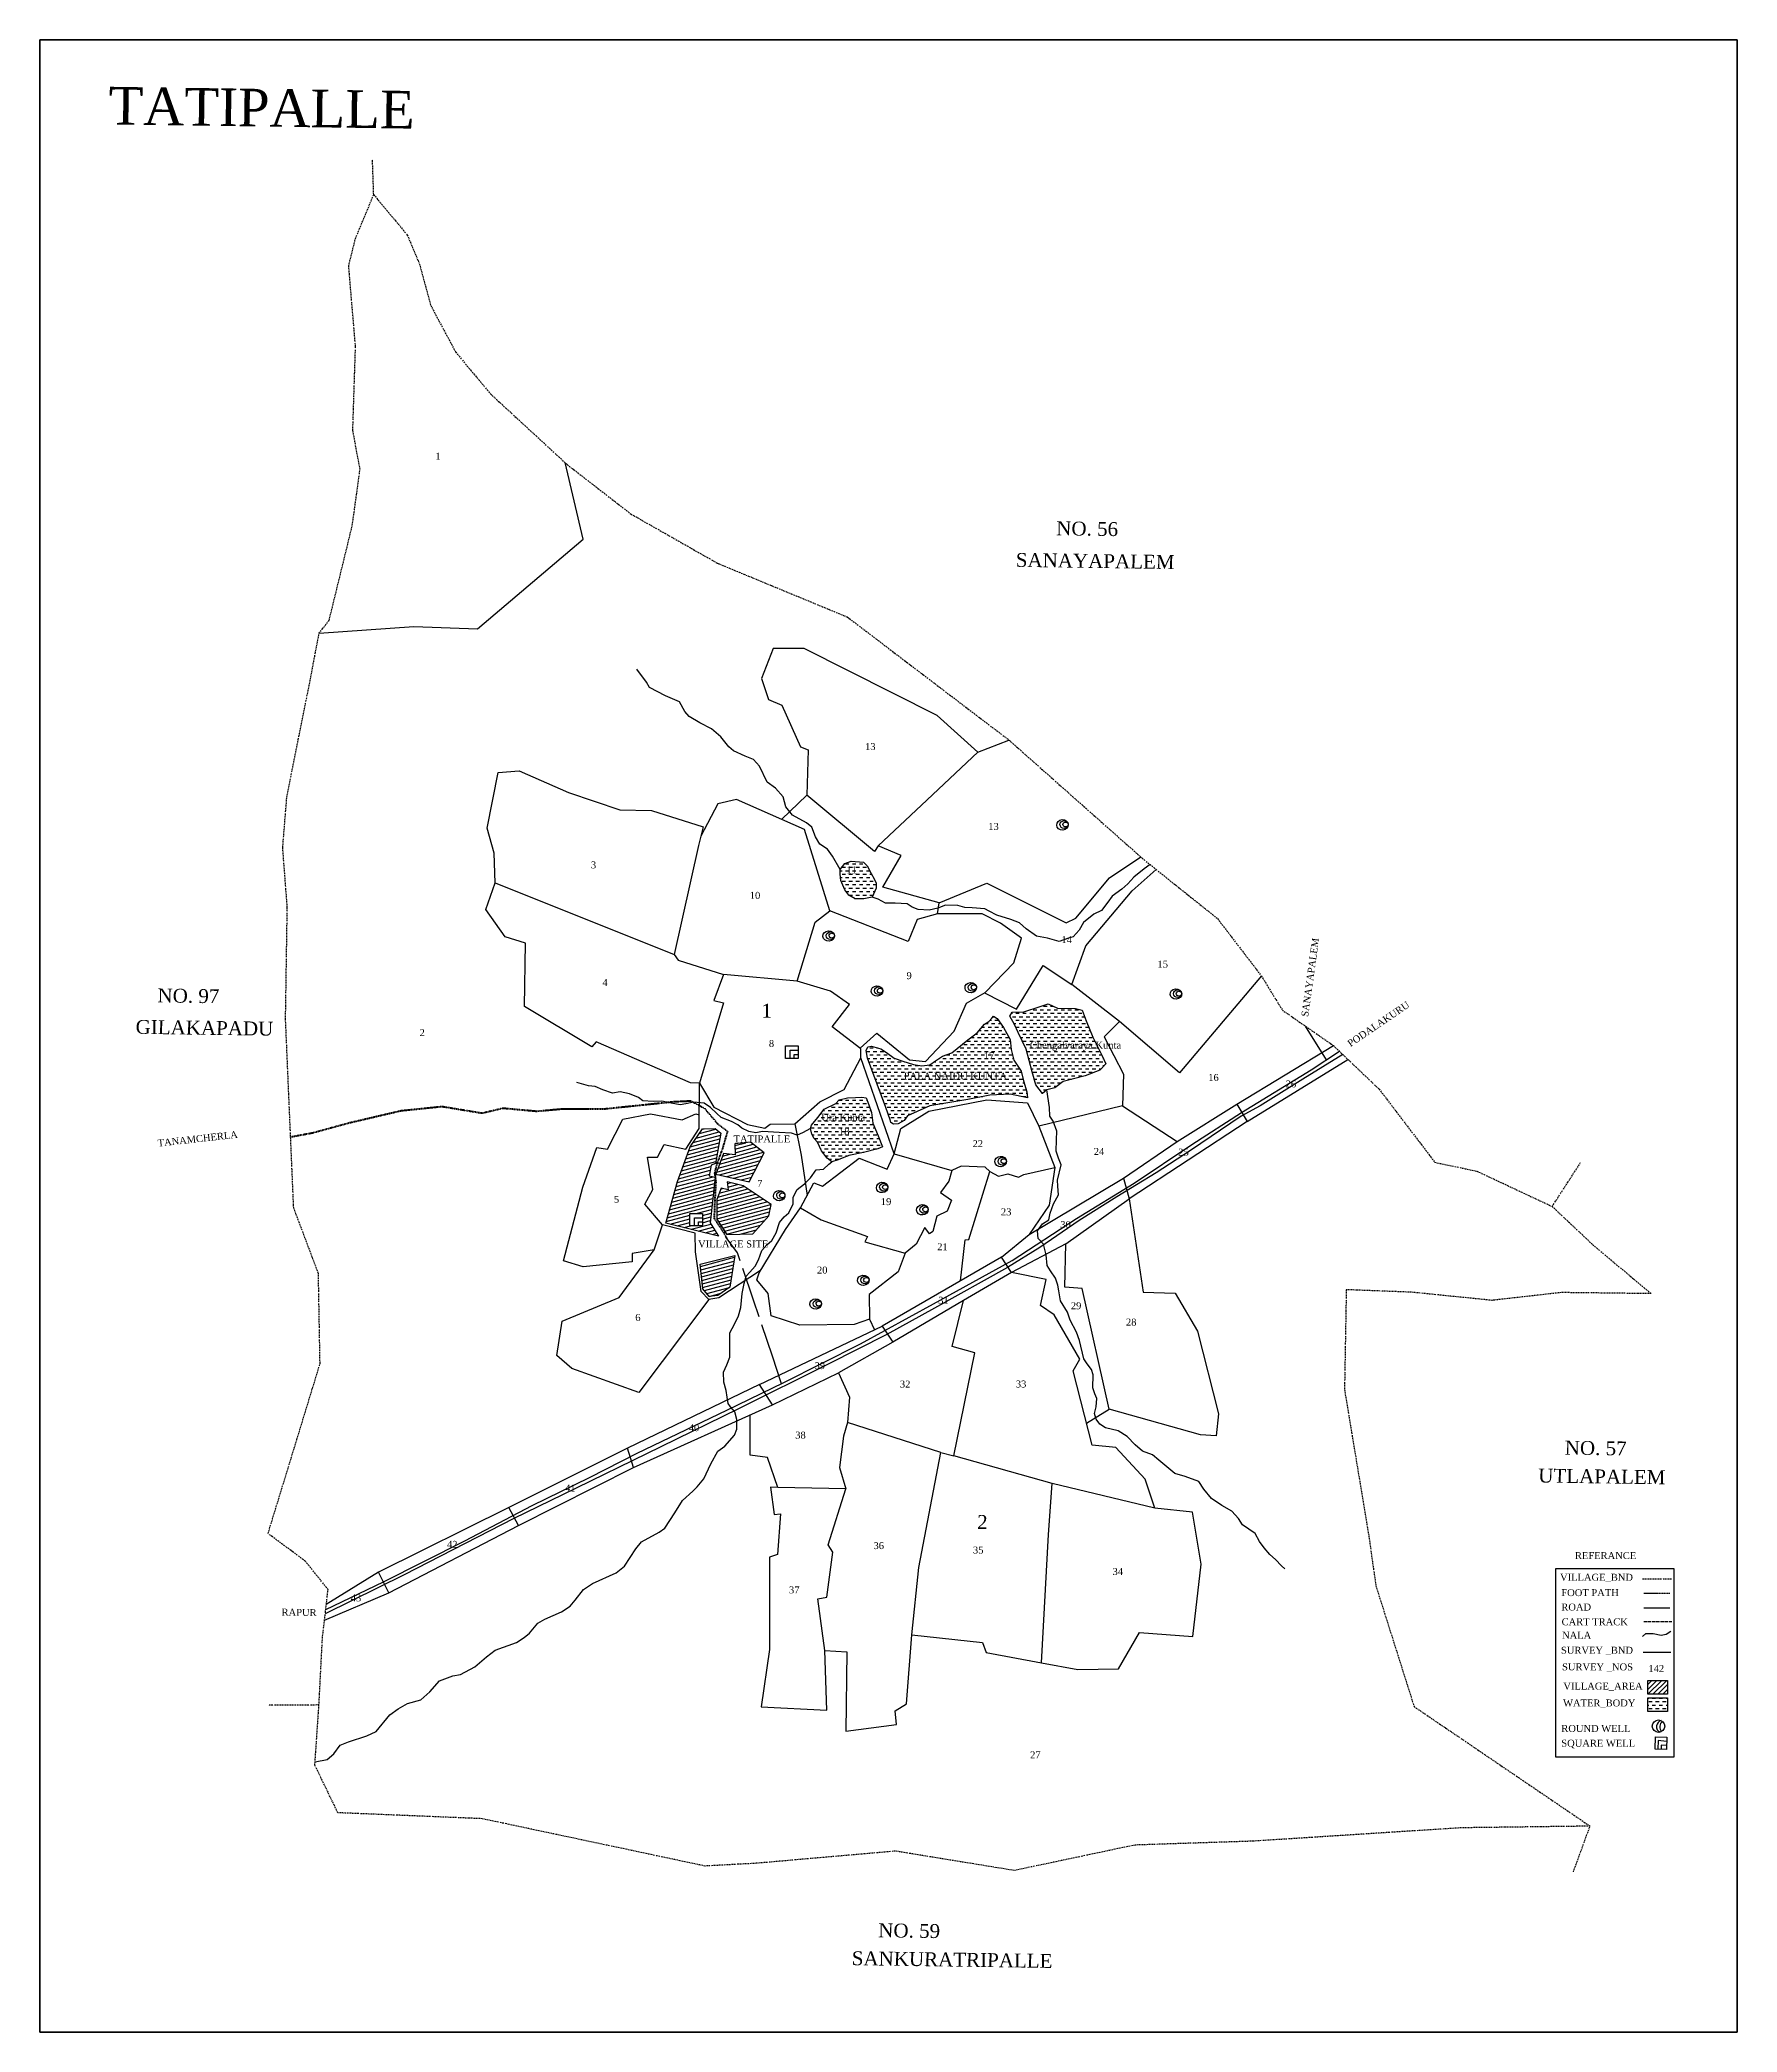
# Model space of a CAD drawing. Header units: millimetres. Extents: x 109 to 719, y 216 to 933.
import ezdxf

# ---------------------------------------------------------------- set-up
doc = ezdxf.new("R2010")
doc.units = ezdxf.units.MM
doc.header["$MEASUREMENT"] = 0
for name, pattern in [('ACAD_ISO02W100', [15, 12, -3]), ('ACAD_ISO07W100', [3, 0, -3]), ('BORDER', [1.75, 0.5, -0.25, 0.5, -0.25, 0, -0.25])]:
    doc.linetypes.add(name, pattern=pattern)
for name, color, linetype in [('CARTTRACK', 30, 'ACAD_ISO02W100'), ('NALA', 4, 'Continuous'), ('ROUND WELL', 5, 'Continuous'), ('SQUAREWELL', 5, 'Continuous'), ('SURVEY_BND', 7, 'Continuous'), ('SURVEY_NO', 7, 'Continuous'), ('TEXT', 7, 'Continuous'), ('VILLAGE_AREA', 1, 'Continuous'), ('WATER_BODY', 4, 'Continuous')]:
    doc.layers.add(name, color=color, linetype=linetype)
for name, color, linetype, lineweight in [('FOOTPATH', 150, 'ACAD_ISO07W100', 30), ('ROAD', 1, 'Continuous', 25), ('VILL_BOUNDARY', 6, 'BORDER', 30)]:
    doc.layers.add(name, color=color, linetype=linetype, lineweight=lineweight)
doc.styles.get("Standard").update_dxf_attribs({"font": 'times.ttf'})

msp = doc.modelspace()

# ---------------------------------------------------------------- hatches: boundary and pattern name
at = {"layer": 'VILLAGE_AREA'}
h = msp.add_hatch(dxfattribs=at)
h.set_pattern_fill('ANSI31', color=256, scale=10, angle=330, style=0)
h.paths.add_polyline_path([(351.89, 523.53), (349.78, 524.08), (350.45, 527.82), (351.95, 528.41), (353.89, 539.41), (351.87, 541), (347.33, 540.97), (342.89, 534.5), (338.39, 522.02), (334.12, 507.04), (353.12, 502.37), (350.04, 507.07)])
h.paths.add_polyline_path([(342.8, 510.46), (347.3, 510.46), (347.3, 506.01), (345.94, 506.01), (344.44, 506.01), (342.8, 506.01)], flags=16)
h.paths.add_polyline_path([(369.55, 532.29), (364.62, 536.13), (358.95, 535.49), (359.04, 531.56), (354.89, 532.07), (352.16, 524.67), (364.16, 521.84)])
h.paths.add_polyline_path([(371.98, 513.7), (361.92, 520.43), (356.22, 521.83), (356.56, 518.98), (354, 519.56), (352.5, 515.55), (352.43, 508.42), (356.08, 502.98), (365.4, 503.12), (371.16, 509.59)])
h.paths.add_polyline_path([(358.98, 495.32), (346.46, 492.32), (347.43, 483.44), (349.75, 480.64), (352.84, 480.98), (357.19, 484.02)])
h.paths.add_polyline_path([(357.88, 535.41), (379.02, 535.41), (379.02, 539.16), (357.88, 539.16)], flags=9)
h = msp.add_hatch(dxfattribs=at)
h.set_pattern_fill('ANSI31', color=256, scale=10, angle=180, style=0)
h.set_pattern_definition([(225, (7.5776, -140.6235), (0.8838835, -0.8838835), [])])
h.paths.add_polyline_path([(687.29, 342.57), (687.29, 337.59), (694.31, 337.59), (694.31, 342.57)])
at = {"layer": 'WATER_BODY'}
h = msp.add_hatch(dxfattribs=at)
h.set_pattern_fill('DASH', color=256, scale=10, style=0)
h.paths.add_polyline_path([(409.76, 629.3), (409.08, 630.83), (408.02, 632.69), (406.58, 635.48), (405.23, 636.8), (400.78, 637.22), (398.49, 636.33), (396.78, 634.22), (396.84, 632.52), (397.01, 630.28), (398.45, 626.93), (399.89, 624.9), (402.22, 623.63), (405.35, 623.63), (408.37, 624.23), (409.76, 627.44)])
h.paths.add_polyline_path([(398.42, 632.21), (403.35, 632.21), (403.35, 635.95), (398.42, 635.95)], flags=24)
h = msp.add_hatch(dxfattribs=at)
h.set_pattern_fill('DASH', color=256, scale=10, style=0)
h.paths.add_polyline_path([(407.15, 549.54), (406.16, 552.05), (404.63, 552.37), (402.33, 552.16), (399.44, 552.05), (396.46, 551.37), (395.25, 550.01), (391.06, 548.02), (388.8, 544.99), (386.49, 542.26), (386.15, 541.09), (386.7, 538.96), (387.44, 537.45), (388.7, 536.08), (390.06, 532.99), (392.21, 530.43), (393.81, 529.11), (396.09, 529.8), (399.92, 531.37), (405.21, 532.47), (410.35, 533.78), (412.03, 534.51), (410.51, 538.44), (408.57, 543), (408.04, 546.82)])
h.paths.add_polyline_path([(442.69, 551.47), (450.64, 552.99), (457.94, 553.39), (464.2, 552.11), (463.96, 554.19), (462.77, 558.24), (461.93, 561.64), (459.25, 565.63), (458.31, 569.49), (458.01, 573.09), (455.54, 577.34), (453.32, 580.6), (451.98, 581.44), (451.39, 580.75), (450.3, 579.51), (448.72, 578.52), (447.38, 576.99), (446.05, 575.46), (442.73, 572.89), (437.03, 568.28), (433.57, 567.05), (431.1, 565.37), (429.12, 563.94), (426.25, 563.54), (423.24, 564.03), (419.38, 565.27), (416.21, 566.4), (413.45, 568.38), (411.42, 569.71), (408.11, 570.65), (406.77, 570.45), (406.23, 569.07), (406.67, 566.4), (413.23, 548.6), (414.77, 544.11), (415.04, 543.25), (415.99, 542.62), (417.72, 542.77), (419.89, 543.96), (420.99, 545.65), (429.05, 549.23)])
h.paths.add_polyline_path([(492.38, 564.27), (491.08, 567.17), (487.73, 573.85), (485.26, 579.73), (483.81, 583.58), (481.41, 584.23), (475.01, 584.3), (471.67, 585.83), (468.76, 584.88), (462.88, 582.99), (458.73, 582.85), (457.86, 581.47), (459.53, 578.42), (460.84, 575.52), (463.75, 569.6), (465.93, 561.47), (467.17, 556.75), (469.57, 553.63), (471.17, 554.96), (474.05, 555.7), (477.05, 557.98), (484.93, 560.01), (490.21, 561.97)])
h.paths.add_polyline_path([(389.38, 543.17), (406.11, 543.17), (406.11, 546.93), (389.38, 546.93)], flags=24)
h.paths.add_polyline_path([(395.76, 538.01), (400.72, 538.01), (400.72, 541.82), (395.76, 541.82)], flags=24)
h.paths.add_polyline_path([(419.05, 557.96), (456.62, 557.96), (456.62, 561.8), (419.05, 561.8)], flags=24)
h.paths.add_polyline_path([(447.86, 565.31), (452.83, 565.31), (452.83, 569.12), (447.86, 569.12)], flags=24)
h.paths.add_polyline_path([(464.2, 568.14), (497.96, 568.14), (497.96, 573.18), (464.2, 573.18)], flags=9)
h = msp.add_hatch(dxfattribs=at)
h.set_pattern_fill('DASH', color=256, scale=10, angle=180, style=0)
h.set_pattern_definition([(180, (7.5776, -136.4288), (-1.25, -1.25), [1.25, -1.25])])
h.paths.add_polyline_path([(687.29, 336.36), (687.29, 331.39), (694.31, 331.39), (694.31, 336.36)])

# ---------------------------------------------------------------- linework, layer by layer
at = {"lineweight": 35}
msp.add_lwpolyline([(109.04, 932.54), (719.38, 932.54), (719.38, 216.09), (109.04, 216.09)], close=True, dxfattribs=at)
msp.add_lwpolyline([(654.15, 382.84), (696.59, 382.84), (696.59, 314.95), (654.15, 314.95)], close=True)
at = {"layer": 'CARTTRACK'}
msp.add_lwpolyline([(375.7, 449.26), (372.51, 459.12), (365.64, 479.31), (359.86, 496.33), (355.84, 501.83)], dxfattribs=at)
at = {"layer": 'CARTTRACK', "ltscale": 0.1}
msp.add_lwpolyline([(685.81, 363.81), (695.91, 363.81)], dxfattribs=at)
at = {"layer": 'FOOTPATH', "lineweight": 50, "ltscale": 0.01}
msp.add_lwpolyline([(199.22, 538.06), (207.1, 539.51), (220.41, 543.15), (238.9, 547.47), (253.65, 548.99), (268.06, 546.62), (275.53, 548.4), (287.74, 547.3), (297.15, 548.15), (312.13, 548.15), (326.13, 549.59), (337.14, 550.74), (343.14, 551), (348, 548.34), (352.76, 542.75), (356.31, 540.09), (354.51, 533.86), (352.36, 528.02), (351.68, 525.02), (352.1, 522.04), (351.68, 514.01), (351.52, 508.7), (354.87, 503.69), (356.07, 501.39)], dxfattribs=at)
at = {"layer": 'FOOTPATH', "ltscale": 0.01}
msp.add_lwpolyline([(685.84, 373.92), (695.12, 373.92)], dxfattribs=at)
at = {"layer": 'NALA'}
for points in [[(396.78, 634.22), (394.13, 638.97), (392.33, 641.53), (389.46, 643.28), (387.97, 645.88), (386.67, 649.43), (384.69, 651), (379.73, 653.72), (377.31, 656.68), (376.36, 660.27), (373.62, 663.46), (370.57, 665.61), (367.87, 671.35), (365.62, 673.72), (362.61, 674.98), (358.48, 676.87), (356.77, 678.26), (353.94, 681.85), (350.56, 684.75), (346.38, 686.91), (342.52, 689.24), (341.03, 690.99), (339.06, 694.45), (334.07, 696.64), (328.29, 699.63), (327.17, 701.61), (323.75, 706.19)], [(508.31, 635.94), (506.2, 634.44), (502.48, 631.42), (500.3, 629.08), (498.15, 627.12), (494.61, 624.64), (493.14, 622.43), (490.82, 619.44), (488.1, 618.08), (484.37, 615.18), (482.73, 612.39), (480.63, 609.97), (478.99, 609.54), (475.59, 608.29), (471.4, 609.54), (467.43, 610.22), (463.74, 612.83), (461.26, 614.96), (458.25, 616.17), (453.21, 617.75), (450.41, 619.21), (448.87, 620.07), (444.34, 620.4), (441.66, 620.51), (439.15, 621.22), (434.71, 621.4), (431.96, 620.33), (428.88, 619.54), (424.83, 619.76), (422.72, 620.62), (420.97, 621.83), (416.64, 622.05), (413.16, 622.12), (410.48, 623.55), (408.37, 624.23)], [(386.15, 541.09), (383.27, 539.46), (381.41, 538.62), (379.32, 539.42), (374.92, 539.64), (368.92, 539.95), (366.47, 539.53), (363.93, 539.99), (361.42, 541.12), (360.06, 542.37), (357.78, 543.55), (354.06, 544.99), (352.46, 546.39), (350.19, 548.55), (347.87, 550.15), (344.06, 550.46), (341.36, 549.97), (339.31, 549.59), (336.08, 550.16), (332.67, 550.88), (329.59, 550.8), (325.87, 551.03), (324.32, 552.17), (321.03, 553.47), (317.77, 554.27), (315, 553.77), (311.54, 554.95), (308.73, 556.2), (306.31, 556.39), (302.13, 557.6)], [(556.68, 382.76), (555.48, 383.78), (553.39, 386.04), (551.37, 387.88), (549.32, 390.29), (547.62, 392.55), (546.1, 395.45), (541.45, 398.55), (540.11, 400.75), (537.63, 403.4), (534.09, 405.48), (530.41, 407.96), (527.61, 411.37), (525.8, 414.13), (520.88, 415.96), (517.13, 416.99), (511.45, 421.79), (509.19, 423.66), (505.5, 425.04), (502.95, 427.27), (500.05, 430.31), (496.83, 432.36), (492.24, 433.4), (490.22, 434.75), (488.84, 436.55), (488.31, 438.53), (488.88, 440.91), (489.16, 443.99), (488.42, 445.65), (487.64, 447.81), (487.82, 452.47), (487.18, 454.34), (485.66, 456.43), (484.45, 458.16), (482.84, 464.83), (481.77, 467.83), (479.56, 472.07), (478.6, 475.06), (476.05, 479.02), (475.48, 482.63), (475.08, 484.72), (474.23, 487.21), (472.48, 489.87), (471.23, 491.73), (470.89, 495.58), (469.98, 499.42), (468, 501.45), (467.83, 504.28), (469.64, 506.77), (471.91, 508.18), (472.3, 510.61), (473.6, 513.95), (475.3, 517.23), (475.08, 520.34), (475.02, 522.43), (476.27, 528.01), (475.3, 530.38), (474.45, 532.93), (474.62, 537), (474.74, 540.11), (473.44, 543.67), (472.19, 545.54), (472.08, 548.62), (471.17, 554.96)], [(208.01, 313.32), (212.39, 314.09), (214.71, 316.13), (217.03, 319.25), (219.98, 320.5), (226.58, 322.64), (229.97, 324.15), (234.88, 330.21), (237.91, 332.35), (241.29, 334.28), (246.07, 335.56), (249.22, 338.44), (252.73, 342.48), (257.52, 344.28), (260.29, 344.7), (265.46, 347.51), (269.69, 351.09), (272.77, 353.51), (280.45, 356.23), (283.23, 358.04), (285.11, 359.54), (288.12, 363.15), (290.66, 364.58), (296.68, 367.29), (299.76, 369.25), (301.5, 371.49), (304.58, 375.29), (307.74, 377.45), (316.22, 381.25), (319.23, 383.67), (323.31, 389.87), (325.39, 392.37), (331.72, 395.93), (333.8, 397.32), (337.38, 402.86), (340.15, 407.24), (343.79, 410.69), (345.41, 412.23), (347.76, 415.04), (350.3, 420.5), (352.84, 425.03), (355.35, 426.84), (358.78, 430.8), (359.7, 432.95), (359.67, 436.4), (359.01, 439.14), (357.43, 440.98), (356.58, 442.17), (356.24, 444.48), (355.85, 446.79), (354.97, 449.78), (354.93, 453.39), (356.12, 456.01), (357.2, 458.82), (357.16, 463.46), (357.2, 467.62), (358.78, 470.74), (360.28, 473.7), (361.09, 476.65), (361.6, 481.69), (362.33, 485.3), (363.02, 488), (364.3, 489.41), (366.22, 491.57), (367.45, 493.87), (368.65, 497.22), (370.46, 499.18), (372.27, 500.78), (373.81, 503.51), (375, 507.2), (376.74, 509.24), (378.36, 510.67), (379.98, 514), (379.98, 516.31), (381.4, 519.08), (384.06, 521.2), (386.18, 523.35), (388.18, 526.2), (390.81, 526.45), (392.73, 528.26), (393.81, 529.11)], [(685.3, 358.33), (686.54, 359.44), (689.17, 359.44), (689.17, 359.44), (692.07, 358.88), (692.07, 358.88), (693.87, 359.16), (695.53, 360.27)]]:
    msp.add_lwpolyline(points, dxfattribs=at)
at = {"layer": 'ROAD'}
for points in [[(577.53, 567.69), (563.19, 558.76), (547.81, 549.24), (541.07, 545.52), (522.75, 533.18), (510.49, 525.07), (496.37, 516.49), (482.75, 507.99), (468.58, 498.27), (456.95, 491.02), (430.76, 476.39), (413.67, 466.98), (392.54, 456.28), (360.31, 440.23), (332.29, 426.62), (296.98, 409.36), (279.43, 400.75), (240.08, 380.6), (211.66, 366.49)], [(211.84, 368.06), (232.64, 378.07), (261.84, 392.75), (286.13, 405.46), (306.65, 415.52), (323.81, 424.24), (356.02, 439.8), (376.54, 449.66), (404.16, 463.67), (430.37, 477.98), (458.62, 493.64), (481.79, 508.68), (502.58, 521.39), (523.3, 535.32), (541.2, 546.78), (566.15, 562.16), (576.34, 568.82)]]:
    msp.add_lwpolyline(points, dxfattribs=at)
at = {"layer": 'ROAD', "ltscale": 0.01}
msp.add_lwpolyline([(685.84, 368.73), (695.12, 368.73)], dxfattribs=at)
at = {"layer": 'ROUND WELL'}
msp.add_circle((691.12, 326.11), 2.25, dxfattribs=at)
for centre, start, end in [((692.63, 325.96), 103.75534, 244.32659), ((693.8, 325.91), 122.37722, 228.98063)]:
    msp.add_arc(centre, 2.25, start, end, dxfattribs=at)
for centre, major_axis, ratio in [((476.77, 650.25), (2.08, 0.14), 0.900368), ((477.36, 650.36), (1.49, 0.04), 0.93412), ((477.88, 650.38), (0.972, 0.018), 0.89055), ((392.73, 610.28), (2.08, 0.14), 0.900368), ((393.32, 610.39), (1.49, 0.04), 0.93412), ((393.83, 610.4), (0.972, 0.018), 0.89055), ((410.07, 590.49), (2.08, 0.14), 0.900368), ((410.66, 590.6), (1.49, 0.04), 0.93412), ((411.18, 590.61), (0.972, 0.018), 0.89055), ((443.8, 591.7), (2.08, 0.14), 0.900368), ((444.39, 591.8), (1.49, 0.04), 0.93412), ((444.91, 591.82), (0.972, 0.018), 0.89055), ((517.55, 589.41), (2.08, 0.14), 0.900368), ((518.15, 589.52), (1.49, 0.04), 0.93412), ((518.66, 589.54), (0.972, 0.018), 0.89055), ((454.53, 529.15), (2.08, 0.14), 0.900368), ((455.12, 529.26), (1.49, 0.04), 0.93412), ((455.64, 529.28), (0.972, 0.018), 0.89055), ((374.9, 516.89), (2.08, 0.14), 0.900368), ((375.5, 517), (1.49, 0.04), 0.93412), ((376.01, 517.01), (0.972, 0.018), 0.89055), ((411.92, 519.86), (2.08, 0.14), 0.900368), ((412.52, 519.96), (1.49, 0.04), 0.93412), ((413.03, 519.98), (0.972, 0.018), 0.89055), ((426.4, 511.83), (2.08, 0.14), 0.900368), ((427, 511.94), (1.49, 0.04), 0.93412), ((427.51, 511.96), (0.972, 0.018), 0.89055), ((405.14, 486.45), (2.08, 0.14), 0.900368), ((405.74, 486.55), (1.49, 0.04), 0.93412), ((406.25, 486.57), (0.972, 0.018), 0.89055), ((388.05, 477.95), (2.08, 0.14), 0.900368), ((388.64, 478.06), (1.49, 0.04), 0.93412), ((389.16, 478.08), (0.972, 0.018), 0.89055)]:
    msp.add_ellipse(centre, major_axis=major_axis, ratio=ratio, dxfattribs=at)
at = {"layer": 'SQUAREWELL'}
for points in [[(377.17, 570.72), (381.67, 570.72), (381.67, 566.26), (377.17, 566.26)], [(378.81, 569.23), (381.67, 569.23), (381.67, 566.26), (378.81, 566.26)], [(380.31, 567.69), (381.67, 567.69), (381.67, 566.26), (380.31, 566.26)], [(342.8, 510.46), (347.3, 510.46), (347.3, 506.01), (342.8, 506.01)], [(344.44, 508.98), (347.3, 508.98), (347.3, 506.01), (344.44, 506.01)], [(345.94, 507.44), (347.3, 507.44), (347.3, 506.01), (345.94, 506.01)]]:
    msp.add_lwpolyline(points, close=True, dxfattribs=at)
for points in [[(689.95, 322.32), (694.06, 322.14), (693.97, 317.69), (689.85, 317.9), (690.05, 322.32)], [(694.03, 320.63), (691.03, 321), (690.88, 317.85)], [(694, 319.22), (692.08, 319.24), (692, 317.79)]]:
    msp.add_lwpolyline(points, dxfattribs=at)
at = {"layer": 'SURVEY_BND'}
for points in [[(209.46, 719.19), (243.57, 721.59), (266.43, 720.77), (304.44, 752.94), (297.91, 780.5)], [(410.45, 642.73), (426.02, 657.35), (446.3, 676.33), (431.7, 689.6), (383.85, 713.61), (372.75, 713.61), (368.57, 702.9), (371.04, 695.32), (375.88, 693.24), (382.53, 678.32), (385.28, 677.18), (384.9, 660.95)], [(446.3, 676.33), (457.53, 680.74)], [(272.73, 629.44), (272.46, 640.11), (269.87, 649.05), (273.87, 669.04), (281.41, 669.63), (299.18, 661.87), (317.55, 655.63), (328.97, 655.4), (347.57, 649.52), (345.92, 642.82), (337.15, 603.58)], [(381.31, 594.08), (387.79, 615.24), (393.07, 619.32), (383.96, 648.54), (359.54, 659.35), (352.81, 657.77), (346.74, 646.17)], [(431.86, 618.29), (432.37, 622.22), (412.22, 627.84), (418.78, 639.28), (410.45, 642.73), (409.23, 640.62), (384.9, 660.95), (375.75, 652.18)], [(432.37, 622.22), (449.59, 629.33), (478.1, 614.96), (481.52, 616.72), (493.69, 631.22), (504.89, 638.72)], [(548.3, 595.91), (518.88, 561.07), (497.27, 579.5), (480.19, 592.82), (485.2, 606.69), (501.86, 626.5), (510.42, 634.24)], [(346.26, 557.34), (342.99, 557.48), (309.14, 572.25), (307.52, 570.37), (283.28, 584.94), (283.68, 607.73), (276.36, 609.94), (269.45, 619.86), (272.73, 629.44), (337.15, 603.58), (338.63, 601.64), (354.84, 596.43), (351.35, 587.04), (354.84, 586.24), (346.26, 557.34)], [(403.99, 569.96), (410.03, 575.34), (421.71, 565.73), (427.49, 565.16), (437.79, 576.08), (442.22, 586.17), (449.03, 590), (459.23, 600.66), (462.09, 609.47), (454.54, 614.9), (447.9, 618.21), (431.86, 618.29), (424.48, 616.17), (421.33, 608.28), (393.07, 619.32)], [(380.55, 542.72), (389.57, 550.59), (398.28, 555.04), (404.31, 566.45), (404.31, 569.72), (393.97, 577.57), (400.15, 585.67), (393.37, 590.43), (381.31, 594.08), (354.84, 596.43)], [(448.79, 589.86), (460.24, 583.93), (469.84, 599.67), (480.19, 592.82)], [(497.27, 579.5), (491.8, 573.96), (498.76, 560.62), (498.35, 549.16), (518.02, 536.41)], [(416.22, 531.97), (404.31, 566.45)], [(539.42, 549.85), (574.22, 570.84)], [(543.16, 543.53), (579.43, 565.88)], [(368.22, 490.02), (353.25, 480.2), (349.63, 479.53), (346.88, 482.41), (344.79, 496.68), (344.67, 503.41), (332.97, 506.35), (326.53, 513.84), (329.41, 519.16), (327.51, 530.78), (331.13, 530.78), (333.51, 535.29), (341.35, 533.64), (346.07, 541.1), (346.26, 557.34), (351.34, 548.71), (363.46, 542.54), (369.77, 541.13), (371.61, 542.66), (380.55, 542.72), (382.78, 531.5), (384.95, 517.01)], [(329.99, 497.44), (322.05, 496.08), (322.05, 493.09), (304.42, 491.34), (297.34, 493.48), (304.31, 519.93), (309.35, 534.24), (313.22, 533.56), (318.65, 544.45), (328.65, 546.31), (339.99, 544.14), (344.88, 546.38), (346.12, 545.98)], [(416.22, 531.97), (418.61, 540.99), (428.72, 547.3), (449.54, 551.38), (464.22, 550.22), (468.31, 541.9)], [(498.35, 549.16), (468.31, 541.9), (474, 527), (471.96, 513.42), (464.8, 502.91)], [(498.77, 523.22), (518.02, 536.41), (539.42, 549.85), (543.16, 543.53), (500.8, 515.73)], [(382.59, 512.51), (387.32, 521.5), (390.47, 520.32), (403.7, 530.39), (413.78, 526.46), (416.22, 531.97), (436.97, 525.98)], [(450.69, 525.59), (448.95, 527.16), (440.36, 527.48), (436.97, 525.98), (435.87, 522.13), (432.88, 518.04), (436.9, 515.28), (435.32, 511.27), (431.6, 509.49), (430.19, 504.06), (428.93, 503.2), (427.27, 505.48), (424.12, 499.5), (420.26, 496.2), (417.74, 489.51), (407.26, 481.37), (407.42, 472.48), (409.13, 468.66)], [(440.07, 486.21), (441.82, 500.97), (443.05, 501.16), (450.69, 525.59), (453.76, 523.94), (457.07, 524.72), (461.01, 523.54), (462.9, 524.49), (474, 527)], [(454.84, 494.72), (464.8, 502.91), (498.77, 523.22), (500.8, 515.73)], [(407.42, 472.48), (401.83, 470.52), (382.35, 470.36), (372.03, 473.74), (370.92, 481.76), (366.91, 486.64), (367.7, 489.16), (377.23, 504.72), (382.59, 512.51), (389.99, 508.18), (406.61, 502.2), (405.75, 500.32), (420.26, 496.2)], [(477.96, 499.58), (500.8, 515.73), (505.82, 482.17), (517.34, 481.88), (525.34, 468.13), (532.82, 438.46), (532.02, 430.57), (526.37, 430.86), (493.53, 440.09)], [(349.63, 479.53), (324.48, 446.09), (300.31, 454.78), (294.92, 459.47), (296.86, 471.75), (317.3, 480.3), (329.99, 497.44), (332.97, 506.35)], [(458.43, 489.25), (454.84, 494.72), (411.97, 470.02)], [(485.39, 435.14), (493.53, 440.09), (483.84, 483.49), (477.65, 483.98), (477.96, 499.58), (458.43, 489.25)], [(509.93, 404.48), (506.47, 414.98), (495.9, 426.38), (487.41, 427.23), (480.6, 453.86), (483.05, 458.1), (473.8, 473.99), (468.9, 477.38), (470.88, 486.71), (458.43, 489.25), (441.17, 479.15)], [(433.07, 424.49), (437.72, 423.29), (445.3, 460.38), (437.12, 462.7), (441.17, 479.15), (415.75, 464.17), (396.27, 453.16)], [(367.82, 449), (411.97, 470.02), (415.75, 464.17)], [(372.49, 441.62), (396.27, 453.16), (400.14, 444.46), (399.44, 435.36), (398.03, 430.35), (396.62, 419.1), (398.91, 411.46), (374.45, 411.9), (370.66, 422.71), (364.5, 423.58), (364.51, 438.03)], [(322.54, 419.17), (372.49, 441.62), (367.82, 449), (320.35, 426.15)], [(391.3, 353.28), (399.2, 352.89), (398.87, 324.29), (417.11, 326.78), (416.59, 331.6), (420.64, 334.17), (422.65, 358.99), (425.15, 383.19), (433.07, 424.49), (399.44, 435.36)], [(281.13, 398.25), (322.54, 419.17), (320.35, 426.15), (277.64, 404.79)], [(422.65, 358.99), (447.98, 356.21), (449.34, 352.65), (469.24, 348.91), (471.73, 395.09), (473.09, 413.4), (437.72, 423.29)], [(374.45, 411.9), (371.8, 412.03), (373.12, 402.28), (375.41, 402.46), (374.27, 387.82), (371.45, 386.85), (371.45, 353.67), (368.45, 333.03), (392.03, 331.89), (391.3, 353.28), (388.75, 371.9), (392.07, 372.56), (394.18, 388.71), (392.52, 391.36), (398.91, 411.46)], [(469.24, 348.91), (482.32, 346.54), (496.96, 346.78), (504.52, 359.84), (523.59, 358.4), (526.61, 384.35), (523.49, 403.04), (509.93, 404.48), (473.09, 413.4)], [(234.57, 374.1), (281.13, 398.25), (277.64, 404.79), (230.82, 381.45)], [(211.4, 364.26), (234.57, 374.1), (230.82, 381.45), (212.05, 369.89)], [(685.54, 352.77), (695.49, 352.77)]]:
    msp.add_lwpolyline(points, dxfattribs=at)
at = {"layer": 'VILL_BOUNDARY'}
for points in [[(229.09, 876.87), (228.64, 889.59)], [(216.19, 294.99), (207.93, 312.15), (209.41, 333.74), (210.65, 357.74), (212.67, 375.23), (204.54, 385.45), (191.1, 395.39), (201.47, 429.2), (209.8, 456.47), (209.21, 488.94), (200.32, 512.54), (197.39, 580.41), (198.01, 620.64), (196.38, 642.07), (197.85, 660.18), (206.35, 702.71), (209.46, 719.19), (213.05, 723.76), (221.4, 757.97), (224.18, 778.1), (221.57, 792.14), (222.55, 822.27), (220.1, 851.31), (222.55, 861.1), (229.09, 876.87), (241.18, 862.35), (245.58, 851.89), (249.59, 836.99), (258.59, 820.19), (271.18, 805.13), (298.79, 779.69), (321.62, 762.01), (352.7, 744.34), (399.38, 725), (457.53, 680.74), (505.42, 638.25), (532.52, 616.53), (548.3, 595.91), (555.86, 583.61), (574.22, 570.84), (590.64, 555.21), (610.67, 528.9), (625.8, 525.7), (652.86, 513.02), (667.52, 499.22), (688.42, 481.67), (656.1, 482.05), (631.22, 479.24), (602.16, 482.18), (578.82, 483.07), (578.18, 447.14), (586.91, 394.62), (589.47, 376.56), (603.21, 333.17), (666.49, 290.17), (620.28, 289.57), (545.29, 284.76), (502.87, 283.37), (459.45, 274.22), (416.72, 281.18), (366.64, 276.8), (348.22, 275.82), (268.05, 292.84), (216.19, 294.99)], [(652.86, 513.02), (663.1, 528.82)], [(685.32, 379.05), (695.95, 379.05)], [(209.41, 333.74), (191.23, 333.62)], [(660.52, 273.78), (666.49, 290.17)]]:
    msp.add_lwpolyline(points, dxfattribs=at)
at = {"layer": 'VILLAGE_AREA'}
for points in [[(571.71, 565.8), (564.17, 577.83)], [(353.12, 502.37), (334.12, 507.04), (338.39, 522.02), (342.89, 534.5), (347.33, 540.97), (351.87, 541), (353.89, 539.41), (351.95, 528.41), (350.45, 527.82), (349.78, 524.08), (351.89, 523.53), (350.04, 507.07), (353.12, 502.37)], [(352.16, 524.67), (364.16, 521.84), (369.55, 532.29), (364.62, 536.13), (358.95, 535.49), (359.04, 531.56), (354.89, 532.07), (352.16, 524.67)], [(351.89, 523.53), (352.21, 524.66)], [(353.53, 528.37), (352.07, 529.1)], [(356.08, 502.98), (365.4, 503.12), (371.16, 509.59), (371.98, 513.7), (361.92, 520.43), (356.22, 521.83), (356.56, 518.98), (354, 519.56), (352.5, 515.55), (352.43, 508.42), (356.08, 502.98)], [(346.46, 492.32), (358.98, 495.32), (357.19, 484.02), (352.84, 480.98), (349.75, 480.64), (347.43, 483.44), (346.46, 492.32)]]:
    msp.add_lwpolyline(points, dxfattribs=at)
msp.add_lwpolyline([(687.29, 342.57), (694.31, 342.57), (694.31, 337.59), (687.29, 337.59)], close=True, dxfattribs=at)
at = {"layer": 'WATER_BODY'}
for points in [[(408.37, 624.23), (405.35, 623.63), (402.22, 623.63), (399.89, 624.9), (398.45, 626.93), (397.01, 630.28), (396.84, 632.52), (396.78, 634.22), (398.49, 636.33), (400.78, 637.22), (405.23, 636.8), (406.58, 635.48), (408.02, 632.69), (409.08, 630.83), (409.76, 629.3), (409.76, 627.44), (408.37, 624.23)], [(464.2, 552.11), (457.94, 553.39), (450.64, 552.99), (442.69, 551.47), (429.05, 549.23), (420.99, 545.65), (419.89, 543.96), (417.72, 542.77), (415.99, 542.62), (415.04, 543.25), (414.77, 544.11), (413.23, 548.6), (406.67, 566.4), (406.23, 569.07), (406.77, 570.45), (408.11, 570.65), (411.42, 569.71), (413.45, 568.38), (416.21, 566.4), (419.38, 565.27), (423.24, 564.03), (426.25, 563.54), (429.12, 563.94), (431.1, 565.37), (433.57, 567.05), (437.03, 568.28), (442.73, 572.89), (446.05, 575.46), (447.38, 576.99), (448.72, 578.52), (450.3, 579.51), (451.39, 580.75), (451.98, 581.44), (453.32, 580.6), (455.54, 577.34), (458.01, 573.09), (458.31, 569.49), (459.25, 565.63), (461.93, 561.64), (462.77, 558.24), (463.96, 554.19), (464.2, 552.11)], [(471.17, 554.96), (469.57, 553.63), (467.17, 556.75), (465.93, 561.47), (463.75, 569.6), (460.84, 575.52), (459.53, 578.42), (457.86, 581.47), (458.73, 582.85), (462.88, 582.99), (468.76, 584.88), (471.67, 585.83), (475.01, 584.3), (481.41, 584.23), (483.81, 583.58), (485.26, 579.73), (487.73, 573.85), (491.08, 567.17), (492.38, 564.27), (490.21, 561.97), (484.93, 560.01), (477.05, 557.98), (474.05, 555.7), (471.17, 554.96)], [(386.15, 541.09), (386.49, 542.26), (388.8, 544.99), (391.06, 548.02), (395.25, 550.01), (396.46, 551.37), (399.44, 552.05), (402.33, 552.16), (404.63, 552.37), (406.16, 552.05), (407.15, 549.54), (408.04, 546.82), (408.57, 543), (410.51, 538.44), (412.03, 534.51), (410.35, 533.78), (405.21, 532.47), (399.92, 531.37), (396.09, 529.8), (393.81, 529.11), (392.21, 530.43), (390.06, 532.99), (388.7, 536.08), (387.44, 537.45), (386.7, 538.96), (386.15, 541.09)]]:
    msp.add_lwpolyline(points, dxfattribs=at)
msp.add_lwpolyline([(687.29, 336.36), (694.31, 336.36), (694.31, 331.39), (687.29, 331.39)], close=True, dxfattribs=at)

# ---------------------------------------------------------------- texts
msp.add_text('REFERANCE', height=2.5).set_placement((661.06, 386.22))
at = {"layer": 'CARTTRACK'}
msp.add_text('CART TRACK', height=2.5, dxfattribs=at).set_placement((656.26, 362.41))
at = {"layer": 'FOOTPATH'}
msp.add_text('FOOT PATH', height=2.5, dxfattribs=at).set_placement((656.16, 372.89))
at = {"layer": 'NALA'}
msp.add_text('NALA', height=2.5, dxfattribs=at).set_placement((656.42, 357.6))
at = {"layer": 'ROAD'}
msp.add_text('ROAD', height=2.5, dxfattribs=at).set_placement((656.16, 367.7))
at = {"layer": 'ROUND WELL'}
msp.add_text('ROUND WELL', height=2.5, dxfattribs=at).set_placement((656.15, 324.04))
at = {"layer": 'SQUAREWELL'}
msp.add_text('SQUARE WELL', height=2.5, dxfattribs=at).set_placement((656.15, 318.75))
at = {"layer": 'SURVEY_NO'}
for s, height, rotation, p in [('TATIPALLE', 13.529, 359.19941, (133.66, 902.14)), ('NO. 56', 5, 359.19941, (474.5, 754.4)), ('SANAYAPALEM', 5, 359.19941, (459.96, 743.03)), ('SANAYAPALEM', 2.5, 82.08374, (565.11, 581.11)), ('NO. 97', 5, 359.19941, (151.32, 586.41)), ('PODALAKURU ', 2.5, 34.25441, (580.34, 570.28)), ('GILAKAPADU', 5, 359.19941, (143.45, 575.11)), ('TANAMCHERLA', 2.5, 6.38462, (151.56, 534.52)), ('NO. 57', 5, 359.19941, (657.37, 423.78)), ('UTLAPALEM', 5, 359.19941, (647.83, 413.75)), ('RAPUR', 2.5, 359.19941, (195.95, 365.89)), ('NO. 59', 5, 359.19941, (410.5, 250.23)), ('SANKURATRIPALLE', 5, 359.19941, (400.97, 240.19))]:
    msp.add_text(s, height=height, rotation=rotation, dxfattribs=at).set_placement(p)
for s, height, p in [('1', 2.5, (251.29, 781.57)), ('13', 2.5, (405.78, 677.14)), ('13', 2.5, (450.07, 648.43)), ('3', 2.5, (307.21, 634.58)), ('11', 2.5, (399.04, 632.83)), ('10', 2.5, (364.33, 623.64)), ('14', 2.5, (476.38, 607.71)), ('4', 2.5, (311.33, 592.31)), ('9', 2.5, (420.68, 594.76)), ('15', 2.5, (510.94, 598.89)), ('1', 5, (368.54, 580.94)), ('2', 2.5, (245.58, 574.3)), ('8', 2.5, (371.19, 570.39)), ('17', 2.5, (448.5, 565.99)), ('Chengalvaraya Kunta', 2.5, (465.04, 569.78)), ('PALA NAIDU KUNTA', 2.5, (419.69, 558.66)), ('16', 2.5, (529.2, 558.17)), ('26', 2.5, (557.04, 555.83)), ('Ura Kunta', 2.5, (390.01, 543.86)), ('TATIPALLE', 2.5, (358.5, 536.04)), ('18', 2.5, (396.39, 538.69)), ('22', 2.5, (444.42, 534.35)), ('24', 2.5, (488.02, 531.56)), ('25', 2.5, (518.4, 531.29)), ('5', 2.5, (315.46, 514.33)), ('7', 2.5, (366.98, 520.08)), ('19', 2.5, (411.45, 513.5)), ('23', 2.5, (454.64, 509.83)), ('30', 2.5, (475.98, 505.24)), ('VILLAGE SITE', 2.5, (345.73, 498.28)), ('21', 2.5, (431.71, 497.28)), ('20', 2.5, (388.49, 488.88)), ('31', 2.5, (432.09, 478.03)), ('6', 2.5, (323.16, 471.85)), ('29', 2.5, (479.78, 476.06)), ('28', 2.5, (499.6, 470.17)), ('39', 2.5, (387.59, 454.53)), ('32', 2.5, (418.31, 447.89)), ('33', 2.5, (460, 447.92)), ('40', 2.5, (342.38, 432.2)), ('38', 2.5, (380.67, 429.54)), ('41', 2.5, (297.89, 410.49)), ('2', 5, (446.09, 397.05)), ('42', 2.5, (255.46, 390.26)), ('36', 2.5, (408.81, 389.8)), ('35', 2.5, (444.58, 388.2)), ('34', 2.5, (494.77, 380.49)), ('43', 2.5, (220.83, 371)), ('37', 2.5, (378.42, 373.87)), ('142', 2.5, (687.47, 345.61)), ('27', 2.5, (465.13, 314.56))]:
    msp.add_text(s, height=height, dxfattribs=at).set_placement(p)
at = {"layer": 'TEXT'}
for s, p in [('SURVEY _BND', (656.04, 352.18)), ('SURVEY _NOS', (656.43, 346.2))]:
    msp.add_text(s, height=2.5, dxfattribs=at).set_placement(p)
at = {"layer": 'VILL_BOUNDARY'}
msp.add_text('VILLAGE_BND', height=2.5, dxfattribs=at).set_placement((655.7, 378.43))
at = {"layer": 'VILLAGE_AREA'}
msp.add_text('VILLAGE_AREA', height=2.5, dxfattribs=at).set_placement((656.88, 339.27))
at = {"layer": 'WATER_BODY'}
msp.add_text('WATER_BODY', height=2.5, dxfattribs=at).set_placement((656.79, 333.22))

doc.saveas('drawing.dxf')
